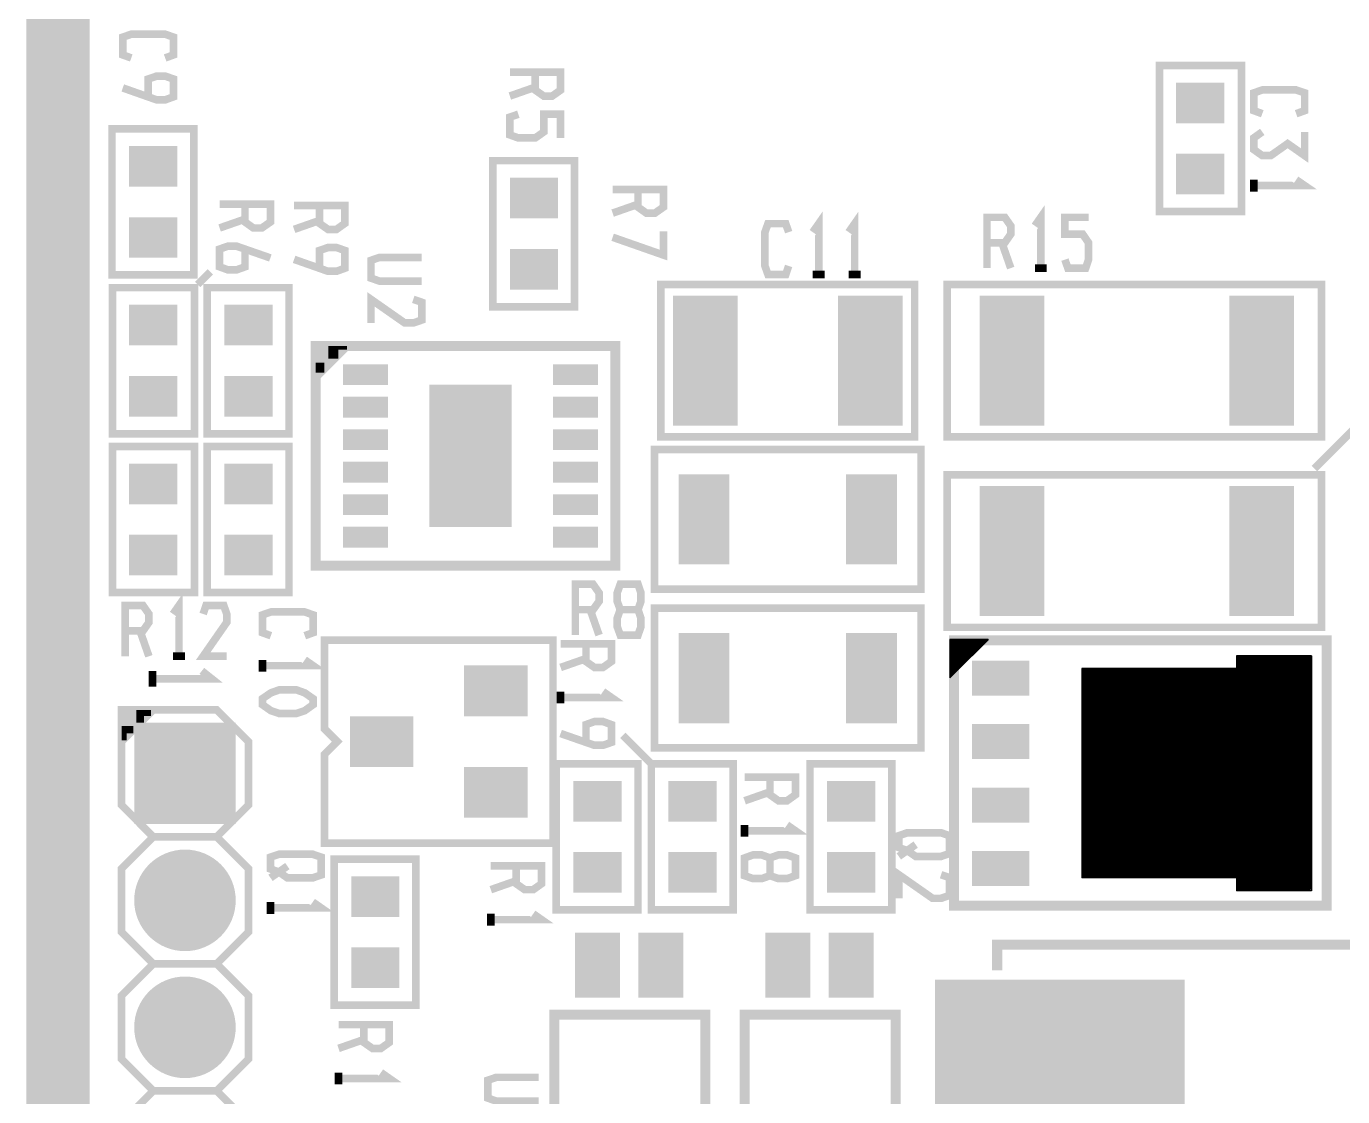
# Model space of a CAD drawing. Extents: x 36 to 154, y -1 to 63.
# Drawn here: x 36.19 to 62.54, y 13.85 to 35.26 of the extents above; entities that cross this region are included whole.
import ezdxf

# ---------------------------------------------------------------- set-up
doc = ezdxf.new("R2010")
doc.units = 0
doc.header["$MEASUREMENT"] = 0
doc.layers.get('0').update_dxf_attribs({"linetype": 'CONTINUOUS'})
for name, color, linetype in [('25-336-0_BOT', 7, 'CONTINUOUS'), ('25-336-0_DRD', 7, 'CONTINUOUS'), ('25-336-0_SST', 1, 'CONTINUOUS'), ('25-336-0_TOP', 4, 'CONTINUOUS'), ('THRUHOLE_TAP', 10, 'CONTINUOUS')]:
    doc.layers.add(name, color=color, linetype=linetype)

# ---------------------------------------------------------------- blocks, each defined once
blk = doc.blocks.new('ROUND_10')
at = {"const_width": 1.016}
blk.add_lwpolyline([(-0.508, 0, 1), (0.508, 0, 1)], format="xyb", close=True, dxfattribs=at)
blk = doc.blocks.new('SQUARE_31')
blk.add_solid([(1.016, 1.016), (1.016, -1.016), (-1.016, 1.016), (-1.016, -1.016)])
blk = doc.blocks.new('RECTANGLE_1')
blk.add_solid([(0.4826, 0.4064), (0.4826, -0.4064), (-0.4826, 0.4064), (-0.4826, -0.4064)])
blk = doc.blocks.new('RECTANGLE_6')
blk.add_solid([(0.6477, 1.30048), (0.6477, -1.30048), (-0.6477, 1.30048), (-0.6477, -1.30048)])
blk = doc.blocks.new('RECTANGLE_17')
blk.add_solid([(0.635, 0.508), (0.635, -0.508), (-0.635, 0.508), (-0.635, -0.508)])
blk = doc.blocks.new('RECTANGLE_35')
blk.add_solid([(2.49936, 1.69926), (2.49936, -1.69926), (-2.49936, 1.69926), (-2.49936, -1.69926)])
blk = doc.blocks.new('RECTANGLE_38')
blk.add_solid([(0.44958, 0.29972), (0.44958, -0.29972), (-0.44958, 0.29972), (-0.44958, -0.29972)])
blk = doc.blocks.new('RECTANGLE_39')
blk.add_solid([(0.57531, 0.34925), (0.57531, -0.34925), (-0.57531, 0.34925), (-0.57531, -0.34925)])
blk = doc.blocks.new('RECTANGLE_41')
blk.add_solid([(0.508, 0.9017), (0.508, -0.9017), (-0.508, 0.9017), (-0.508, -0.9017)])
blk = doc.blocks.new('RECTANGLE_45')
blk.add_solid([(0.8255, 1.4224), (0.8255, -1.4224), (-0.8255, 1.4224), (-0.8255, -1.4224)])
blk = doc.blocks.new('RECTANGLE_46')
blk.add_solid([(0.44958, 0.20955), (0.44958, -0.20955), (-0.44958, 0.20955), (-0.44958, -0.20955)])
blk = doc.blocks.new('RECTANGLE_47')
blk.add_solid([(0.44958, 0.65024), (0.44958, -0.65024), (-0.44958, 0.65024), (-0.44958, -0.65024)])
blk = doc.blocks.new('ROUND_66')
at = {"const_width": 0.54991}
blk.add_lwpolyline([(-0.274954, 0, 1), (0.274954, 0, 1)], format="xyb", close=True, dxfattribs=at)

msp = doc.modelspace()

# ---------------------------------------------------------------- linework, layer by layer
at = {"layer": '25-336-0_DRD'}
for points, const_width in [([(38.1, 0), (153.67, 0), (153.67, 62.23), (36.83, 62.23), (36.83, 0), (38.1, 0)], 1.27), ([(38.735, 20.955), (38.735, 19.685)], 0.254), ([(40.005, 20.955), (38.735, 20.955)], 0.254), ([(39.37, 20.955), (39.37, 19.685)], 0.254), ([(40.005, 19.685), (40.005, 20.955)], 0.254), ([(40.005, 20.32), (38.735, 20.32)], 0.254), ([(38.735, 19.685), (40.005, 19.685)], 0.254), ([(38.735, 18.415), (38.735, 17.145)], 0.254), ([(40.005, 18.415), (38.735, 18.415)], 0.254), ([(39.37, 18.415), (39.37, 17.145)], 0.254), ([(40.005, 17.145), (40.005, 18.415)], 0.254), ([(40.005, 17.78), (38.735, 17.78)], 0.254), ([(38.735, 17.145), (40.005, 17.145)], 0.254), ([(38.735, 15.875), (38.735, 14.605)], 0.254), ([(40.005, 15.875), (38.735, 15.875)], 0.254), ([(39.37, 15.875), (39.37, 14.605)], 0.254), ([(40.005, 14.605), (40.005, 15.875)], 0.254), ([(40.005, 15.24), (38.735, 15.24)], 0.254), ([(38.735, 14.605), (40.005, 14.605)], 0.254)]:
    msp.add_lwpolyline(points, dxfattribs=dict(at, const_width=const_width))
at = {"layer": '25-336-0_SST'}
for points, const_width in [([(38.29558, 34.63036), (38.1254, 34.69132), (38.1254, 35.04692), (38.29558, 35.10534), (38.97376, 35.10534), (39.1414, 35.04692), (39.1414, 34.69132), (38.97376, 34.63036)], 0.1524), ([(60.5155, 31.5595), (60.5155, 34.4805), (58.8772, 34.4805), (58.8772, 31.5595), (60.5155, 31.5595)], 0.1524), ([(38.6334, 33.85312), (38.6334, 34.20872), (38.80358, 34.26714), (38.97376, 34.26714), (39.1414, 34.20872), (39.1414, 33.85312), (38.97376, 33.79216), (38.80358, 33.79216), (38.1254, 34.03092)], 0.1524), ([(46.3804, 34.34334), (46.3804, 33.98774), (46.55058, 33.86836), (46.72076, 33.86836), (46.8884, 33.98774), (46.8884, 34.34334), (45.8724, 34.34334)], 0.1524), ([(46.3804, 34.04616), (45.8724, 33.86836)], 0.1524), ([(60.93206, 33.5153), (60.76442, 33.57626), (60.76442, 33.93186), (60.93206, 33.99028), (61.61024, 33.99028), (61.78042, 33.93186), (61.78042, 33.57626), (61.61024, 33.5153)], 0.1524), ([(46.04258, 33.50514), (45.8724, 33.44672), (45.8724, 33.09112), (46.04258, 33.03016), (46.3804, 33.03016), (46.55058, 33.14954), (46.55058, 33.50514), (46.8884, 33.50514), (46.8884, 33.03016)], 0.1524), ([(37.9095, 33.2105), (37.9095, 30.2895), (39.5478, 30.2895), (39.5478, 33.2105), (37.9095, 33.2105)], 0.1524), ([(60.93206, 33.15208), (60.76442, 33.0327), (60.76442, 32.79648), (60.93206, 32.6771), (61.10224, 32.6771), (61.44006, 32.91586), (61.78042, 32.6771), (61.78042, 33.15208)], 0.1524), ([(45.5295, 32.5755), (45.5295, 29.6545), (47.1678, 29.6545), (47.1678, 32.5755), (45.5295, 32.5755)], 0.1524), ([(60.76442, 31.95828), (60.76442, 32.1945)], 0.1524), ([(60.76442, 32.07766), (61.78042, 32.07766), (61.61024, 32.1945)], 0.1524), ([(48.4378, 32.00146), (48.4378, 31.64586), (48.60544, 31.52648), (48.77562, 31.52648), (48.9458, 31.64586), (48.9458, 32.00146), (47.9298, 32.00146)], 0.1524), ([(40.57142, 31.70428), (40.57142, 31.34868), (40.73906, 31.2293), (40.90924, 31.2293), (41.07942, 31.34868), (41.07942, 31.70428), (40.06342, 31.70428)], 0.1524), ([(42.0624, 31.67634), (42.0624, 31.32074), (42.23258, 31.20136), (42.40276, 31.20136), (42.5704, 31.32074), (42.5704, 31.67634), (41.5544, 31.67634)], 0.1524), ([(48.4378, 31.70428), (47.9298, 31.52648)], 0.1524), ([(56.49976, 30.42666), (56.49976, 31.44266), (56.38038, 31.27248)], 0.1524), ([(40.57142, 31.4071), (40.06342, 31.2293)], 0.1524), ([(42.0624, 31.37916), (41.5544, 31.20136)], 0.1524), ([(51.45278, 30.46984), (51.39436, 30.29966), (51.03876, 30.29966), (50.9778, 30.46984), (50.9778, 31.14548), (51.03876, 31.31566), (51.39436, 31.31566), (51.45278, 31.14548)], 0.1524), ([(52.05476, 30.29966), (52.05476, 31.31566), (51.93538, 31.14548)], 0.1524), ([(52.77358, 30.29966), (52.77358, 31.31566), (52.6542, 31.14548)], 0.1524), ([(55.4228, 30.93466), (55.7784, 30.93466), (55.89778, 31.10484), (55.89778, 31.27248), (55.7784, 31.44266), (55.4228, 31.44266), (55.4228, 30.42666)], 0.1524), ([(56.98236, 30.59684), (57.04078, 30.42666), (57.39638, 30.42666), (57.4548, 30.59684), (57.4548, 30.93466), (57.33796, 31.10484), (56.98236, 31.10484), (56.98236, 31.44266), (57.4548, 31.44266)], 0.1524), ([(47.9298, 31.04388), (48.9458, 30.68828), (48.9458, 31.16326)], 0.1524), ([(40.57142, 30.80766), (40.57142, 30.45206), (40.40124, 30.3911), (40.23106, 30.3911), (40.06342, 30.45206), (40.06342, 30.80766), (40.23106, 30.86608), (40.40124, 30.86608), (41.07942, 30.62986)], 0.1524), ([(42.0624, 30.42412), (42.0624, 30.77972), (42.23258, 30.83814), (42.40276, 30.83814), (42.5704, 30.77972), (42.5704, 30.42412), (42.40276, 30.36316), (42.23258, 30.36316), (41.5544, 30.60192)], 0.1524), ([(55.71998, 30.93466), (55.89778, 30.42666)], 0.1524), ([(44.10964, 30.16758), (43.26128, 30.16758), (43.09364, 30.226), (43.09364, 30.5816), (43.26128, 30.64002), (44.10964, 30.64002)], 0.1524), ([(39.878, 30.353), (39.624, 30.099)], 0.1524), ([(52.1716, 30.29966), (51.93538, 30.29966)], 0.1524), ([(52.89296, 30.29966), (52.6542, 30.29966)], 0.1524), ([(56.6166, 30.42666), (56.38038, 30.42666)], 0.1524), ([(39.5605, 27.1145), (39.5605, 30.0355), (37.9222, 30.0355), (37.9222, 27.1145), (39.5605, 27.1145)], 0.1524), ([(39.8145, 30.0355), (39.8145, 27.1145), (41.4528, 27.1145), (41.4528, 30.0355), (39.8145, 30.0355)], 0.1524), ([(53.975, 27.432), (53.975, 30.099), (48.895, 30.099), (48.895, 27.051), (53.975, 27.051), (53.975, 27.432)], 0.1524), ([(62.1157, 27.051), (62.1157, 30.099), (54.6227, 30.099), (54.6227, 27.051), (62.1157, 27.051)], 0.1524), ([(43.09364, 29.32938), (43.09364, 29.80182), (43.76928, 29.32938), (43.93946, 29.32938), (44.10964, 29.3878), (44.10964, 29.7434), (43.93946, 29.80182)], 0.1524), ([(47.98314, 28.76804), (47.98314, 28.8671), (41.98874, 28.8671), (41.98874, 24.4729), (47.98314, 24.4729), (47.98314, 28.76804)], 0.20066), ([(41.98874, 28.8671), (41.98874, 28.26766)], 0.20066), ([(42.58818, 28.8671), (41.98874, 28.26766)], 0.20066), ([(42.58818, 28.8671), (41.98874, 28.8671)], 0.20066), ([(42.51452, 28.79598), (41.98874, 28.79598)], 0.20066), ([(42.15638, 28.8671), (42.15638, 28.43784)], 0.20066), ([(42.33672, 28.8671), (42.33672, 28.61564)], 0.20066), ([(42.51452, 28.8671), (42.51452, 28.79598)], 0.20066), ([(42.33672, 28.61564), (41.98874, 28.61564)], 0.20066), ([(42.15638, 28.43784), (41.98874, 28.43784)], 0.20066), ([(62.992, 27.432), (61.976, 26.416)], 0.1524), ([(39.5605, 23.9395), (39.5605, 26.8605), (37.9222, 26.8605), (37.9222, 23.9395), (39.5605, 23.9395)], 0.1524), ([(39.8145, 26.8605), (39.8145, 23.9395), (41.4528, 23.9395), (41.4528, 26.8605), (39.8145, 26.8605)], 0.1524), ([(48.768, 24.003), (48.768, 26.797), (54.102, 26.797), (54.102, 24.003), (48.768, 24.003)], 0.1524), ([(62.1157, 23.241), (62.1157, 26.289), (54.6227, 26.289), (54.6227, 23.241), (62.1157, 23.241)], 0.1524), ([(47.18304, 23.59406), (47.53864, 23.59406), (47.65802, 23.7617), (47.65802, 23.93188), (47.53864, 24.10206), (47.18304, 24.10206), (47.18304, 23.08606)], 0.1524), ([(48.4378, 23.59406), (48.49622, 23.7617), (48.49622, 23.93188), (48.4378, 24.10206), (48.0822, 24.10206), (48.02124, 23.93188), (48.02124, 23.7617), (48.0822, 23.59406), (48.4378, 23.59406), (48.49622, 23.42388), (48.49622, 23.2537), (48.4378, 23.08606), (48.0822, 23.08606), (48.02124, 23.2537), (48.02124, 23.42388), (48.0822, 23.59406)], 0.1524), ([(38.17366, 23.16988), (38.52926, 23.16988), (38.64864, 23.34006), (38.64864, 23.5077), (38.52926, 23.67788), (38.17366, 23.67788), (38.17366, 22.66188)], 0.1524), ([(39.25062, 22.66188), (39.25062, 23.67788), (39.13124, 23.5077)], 0.1524), ([(40.20566, 22.66188), (39.73322, 22.66188), (40.20566, 23.34006), (40.20566, 23.5077), (40.14724, 23.67788), (39.79164, 23.67788), (39.73322, 23.5077)], 0.1524), ([(41.08958, 23.07336), (40.9194, 23.13432), (40.9194, 23.48992), (41.08958, 23.54834), (41.76776, 23.54834), (41.9354, 23.48992), (41.9354, 23.13432), (41.76776, 23.07336)], 0.1524), ([(47.48022, 23.59406), (47.65802, 23.08606)], 0.1524), ([(48.768, 20.828), (48.768, 23.622), (54.102, 23.622), (54.102, 20.828), (48.768, 20.828)], 0.1524), ([(38.47084, 23.16988), (38.64864, 22.66188)], 0.1524), ([(46.736, 18.923), (46.736, 22.987), (42.164, 22.987), (42.164, 21.209), (42.418, 20.955), (42.164, 20.701), (42.164, 18.923), (46.736, 18.923)], 0.1524), ([(47.3964, 22.91334), (47.3964, 22.55774), (47.56658, 22.43836), (47.73676, 22.43836), (47.9044, 22.55774), (47.9044, 22.91334), (46.8884, 22.91334)], 0.1524), ([(54.75986, 22.97938), (62.21984, 22.97938), (62.21984, 17.67078), (54.75986, 17.67078), (54.75986, 22.97938)], 0.20066), ([(55.45074, 22.9997), (54.67858, 22.9997)], 0.0254), ([(55.45074, 22.9997), (54.67858, 22.23008)], 0.0254), ([(54.67858, 22.9997), (54.67858, 22.23008)], 0.0254), ([(55.42026, 22.97176), (54.67858, 22.97176)], 0.0254), ([(55.3974, 22.9489), (54.67858, 22.9489)], 0.0254), ([(55.37454, 22.92604), (54.67858, 22.92604)], 0.0254), ([(54.7116, 22.9997), (54.7116, 22.2631)], 0.0254), ([(54.73446, 22.9997), (54.73446, 22.28596)], 0.0254), ([(54.75732, 22.9997), (54.75732, 22.30882)], 0.0254), ([(54.78018, 22.9997), (54.78018, 22.33168)], 0.0254), ([(54.80304, 22.9997), (54.80304, 22.35454)], 0.0254), ([(54.8259, 22.9997), (54.8259, 22.3774)], 0.0254), ([(54.84876, 22.9997), (54.84876, 22.40026)], 0.0254), ([(54.87162, 22.9997), (54.87162, 22.42312)], 0.0254), ([(54.89448, 22.9997), (54.89448, 22.44598)], 0.0254), ([(54.91734, 22.9997), (54.91734, 22.46884)], 0.0254), ([(54.9402, 22.9997), (54.9402, 22.4917)], 0.0254), ([(54.96306, 22.9997), (54.96306, 22.51456)], 0.0254), ([(54.98592, 22.9997), (54.98592, 22.53742)], 0.0254), ([(55.00878, 22.9997), (55.00878, 22.56028)], 0.0254), ([(55.03164, 22.9997), (55.03164, 22.58314)], 0.0254), ([(55.0545, 22.9997), (55.0545, 22.606)], 0.0254), ([(55.07736, 22.9997), (55.07736, 22.62886)], 0.0254), ([(55.10022, 22.9997), (55.10022, 22.65172)], 0.0254), ([(55.12308, 22.9997), (55.12308, 22.67458)], 0.0254), ([(55.14594, 22.9997), (55.14594, 22.69744)], 0.0254), ([(55.1688, 22.9997), (55.1688, 22.7203)], 0.0254), ([(55.19166, 22.9997), (55.19166, 22.74316)], 0.0254), ([(55.21452, 22.9997), (55.21452, 22.76602)], 0.0254), ([(55.23738, 22.9997), (55.23738, 22.78888)], 0.0254), ([(55.26024, 22.9997), (55.26024, 22.81174)], 0.0254), ([(55.2831, 22.9997), (55.2831, 22.8346)], 0.0254), ([(55.30596, 22.9997), (55.30596, 22.85746)], 0.0254), ([(55.32882, 22.9997), (55.32882, 22.88032)], 0.0254), ([(55.35168, 22.9997), (55.35168, 22.90318)], 0.0254), ([(55.37454, 22.9997), (55.37454, 22.92604)], 0.0254), ([(55.3974, 22.9997), (55.3974, 22.9489)], 0.0254), ([(55.42026, 22.9997), (55.42026, 22.97176)], 0.0254), ([(39.36746, 22.66188), (39.13124, 22.66188)], 0.1524), ([(40.9194, 22.35454), (40.9194, 22.59076)], 0.1524), ([(40.9194, 22.47392), (41.9354, 22.47392), (41.76776, 22.59076)], 0.1524), ([(47.3964, 22.61616), (46.8884, 22.43836)], 0.1524), ([(55.35168, 22.90318), (54.67858, 22.90318)], 0.0254), ([(55.32882, 22.88032), (54.67858, 22.88032)], 0.0254), ([(55.30596, 22.85746), (54.67858, 22.85746)], 0.0254), ([(55.2831, 22.8346), (54.67858, 22.8346)], 0.0254), ([(55.26024, 22.81174), (54.67858, 22.81174)], 0.0254), ([(55.23738, 22.78888), (54.67858, 22.78888)], 0.0254), ([(55.21452, 22.76602), (54.67858, 22.76602)], 0.0254), ([(55.19166, 22.74316), (54.67858, 22.74316)], 0.0254), ([(55.1688, 22.7203), (54.67858, 22.7203)], 0.0254), ([(55.14594, 22.69744), (54.67858, 22.69744)], 0.0254), ([(55.12308, 22.67458), (54.67858, 22.67458)], 0.0254), ([(55.10022, 22.65172), (54.67858, 22.65172)], 0.0254), ([(38.71976, 22.05228), (38.71976, 22.36978)], 0.1524), ([(38.71976, 22.2123), (39.90594, 22.2123), (39.70782, 22.36978)], 0.1524), ([(55.07736, 22.62886), (54.67858, 22.62886)], 0.0254), ([(55.0545, 22.606), (54.67858, 22.606)], 0.0254), ([(55.03164, 22.58314), (54.67858, 22.58314)], 0.0254), ([(55.00878, 22.56028), (54.67858, 22.56028)], 0.0254), ([(54.98592, 22.53742), (54.67858, 22.53742)], 0.0254), ([(54.96306, 22.51456), (54.67858, 22.51456)], 0.0254), ([(54.9402, 22.4917), (54.67858, 22.4917)], 0.0254), ([(54.91734, 22.46884), (54.67858, 22.46884)], 0.0254), ([(54.89448, 22.44598), (54.67858, 22.44598)], 0.0254), ([(54.87162, 22.42312), (54.67858, 22.42312)], 0.0254), ([(54.84876, 22.40026), (54.67858, 22.40026)], 0.0254), ([(54.8259, 22.3774), (54.67858, 22.3774)], 0.0254), ([(54.80304, 22.35454), (54.67858, 22.35454)], 0.0254), ([(54.78018, 22.33168), (54.67858, 22.33168)], 0.0254), ([(54.75732, 22.30882), (54.67858, 22.30882)], 0.0254), ([(54.73446, 22.28596), (54.67858, 22.28596)], 0.0254), ([(54.7116, 22.2631), (54.67858, 22.2631)], 0.0254), ([(40.9194, 21.81352), (41.08958, 21.93036), (41.25976, 21.99132), (41.59758, 21.99132), (41.76776, 21.93036), (41.9354, 21.81352), (41.9354, 21.69414), (41.76776, 21.57476), (41.59758, 21.51634), (41.25976, 21.51634), (41.08958, 21.57476), (40.9194, 21.69414), (40.9194, 21.81352)], 0.1524), ([(46.8884, 21.71954), (46.8884, 21.95576)], 0.1524), ([(46.8884, 21.83892), (47.9044, 21.83892), (47.73676, 21.95576)], 0.1524), ([(40.005, 21.59), (40.64, 20.955), (40.64, 19.685), (40.005, 19.05), (38.735, 19.05), (38.1, 19.685), (38.1, 21.59), (40.005, 21.59)], 0.1524), ([(38.735, 21.59), (38.1, 20.955)], 0.1524), ([(38.735, 21.59), (38.1, 21.59), (38.1, 20.955)], 0.1524), ([(38.2016, 21.59), (38.2016, 21.0566)], 0.1524), ([(38.33876, 21.59), (38.33876, 21.19376)], 0.1524), ([(38.47592, 21.59), (38.47592, 21.33092)], 0.1524), ([(38.61308, 21.59), (38.61308, 21.46808)], 0.1524), ([(38.61308, 21.46808), (38.1, 21.46808)], 0.1524), ([(38.47592, 21.33092), (38.1, 21.33092)], 0.1524), ([(47.3964, 20.93976), (47.3964, 21.29536), (47.56658, 21.35632), (47.73676, 21.35632), (47.9044, 21.29536), (47.9044, 20.93976), (47.73676, 20.88134), (47.56658, 20.88134), (46.8884, 21.11756)], 0.1524), ([(38.33876, 21.19376), (38.1, 21.19376)], 0.1524), ([(38.2016, 21.0566), (38.1, 21.0566)], 0.1524), ([(48.768, 20.447), (48.133, 21.082)], 0.1524), ([(46.7995, 20.5105), (46.7995, 17.5895), (48.4378, 17.5895), (48.4378, 20.5105), (46.7995, 20.5105)], 0.1524), ([(48.7045, 20.5105), (48.7045, 17.5895), (50.3428, 17.5895), (50.3428, 20.5105), (48.7045, 20.5105)], 0.1524), ([(51.8795, 20.5105), (51.8795, 17.5895), (53.5178, 17.5895), (53.5178, 20.5105), (51.8795, 20.5105)], 0.1524), ([(51.0794, 20.24634), (51.0794, 19.89074), (51.24958, 19.77136), (51.41976, 19.77136), (51.5874, 19.89074), (51.5874, 20.24634), (50.5714, 20.24634)], 0.1524), ([(51.0794, 19.94916), (50.5714, 19.77136)], 0.1524), ([(50.5714, 19.05254), (50.5714, 19.28876)], 0.1524), ([(50.5714, 19.17192), (51.5874, 19.17192), (51.41976, 19.28876)], 0.1524), ([(40.005, 19.05), (40.64, 18.415), (40.64, 17.145), (40.005, 16.51), (38.735, 16.51), (38.1, 17.145), (38.1, 18.415), (38.735, 19.05), (40.005, 19.05)], 0.1524), ([(53.82514, 19.13128), (53.6575, 19.07286), (53.6575, 18.83664), (53.82514, 18.77568), (53.99532, 18.65884), (54.50332, 18.65884), (54.6735, 18.71726), (54.6735, 19.07286), (54.50332, 19.13128), (53.82514, 19.13128)], 0.1524), ([(53.99532, 18.89506), (53.6575, 18.65884)], 0.1524), ([(41.25214, 18.70202), (41.08196, 18.6436), (41.08196, 18.40738), (41.25214, 18.34642), (41.41978, 18.22958), (41.92778, 18.22958), (42.09796, 18.288), (42.09796, 18.6436), (41.92778, 18.70202), (41.25214, 18.70202)], 0.1524), ([(51.0794, 18.27276), (51.24958, 18.21434), (51.41976, 18.21434), (51.5874, 18.27276), (51.5874, 18.62836), (51.41976, 18.68932), (51.24958, 18.68932), (51.0794, 18.62836), (51.0794, 18.27276), (50.91176, 18.21434), (50.74158, 18.21434), (50.5714, 18.27276), (50.5714, 18.62836), (50.74158, 18.68932), (50.91176, 18.68932), (51.0794, 18.62836)], 0.1524), ([(41.41978, 18.4658), (41.08196, 18.22958)], 0.1524), ([(42.3545, 18.6055), (42.3545, 15.6845), (43.9928, 15.6845), (43.9928, 18.6055), (42.3545, 18.6055)], 0.1524), ([(45.9994, 18.46834), (45.9994, 18.11274), (46.16958, 17.99336), (46.33976, 17.99336), (46.5074, 18.11274), (46.5074, 18.46834), (45.4914, 18.46834)], 0.1524), ([(45.9994, 18.17116), (45.4914, 17.99336)], 0.1524), ([(53.6575, 17.82064), (53.6575, 18.29308), (54.33314, 17.82064), (54.50332, 17.82064), (54.6735, 17.87906), (54.6735, 18.23466), (54.50332, 18.29308)], 0.1524), ([(41.08196, 17.50822), (41.08196, 17.74698)], 0.1524), ([(41.08196, 17.6276), (42.09796, 17.6276), (41.92778, 17.74698)], 0.1524), ([(45.4914, 17.27454), (45.4914, 17.51076)], 0.1524), ([(45.4914, 17.39392), (46.5074, 17.39392), (46.33976, 17.51076)], 0.1524), ([(68.834, 16.383), (68.834, 16.891), (55.626, 16.891), (55.626, 16.383)], 0.20066), ([(40.005, 16.51), (40.64, 15.875), (40.64, 14.605), (40.005, 13.97), (38.735, 13.97), (38.1, 14.605), (38.1, 15.875), (38.735, 16.51), (40.005, 16.51)], 0.1524), ([(46.7614, 11.684), (46.7614, 15.494), (49.784, 15.494), (49.784, 11.1506), (47.2948, 11.1506), (46.7614, 11.684)], 0.20066), ([(50.5714, 11.684), (50.5714, 15.494), (53.594, 15.494), (53.594, 11.1506), (51.1048, 11.1506), (50.5714, 11.684)], 0.20066), ([(42.9514, 15.29334), (42.9514, 14.93774), (43.12158, 14.81836), (43.29176, 14.81836), (43.4594, 14.93774), (43.4594, 15.29334), (42.4434, 15.29334)], 0.1524), ([(42.9514, 14.99616), (42.4434, 14.81836)], 0.1524), ([(42.4434, 14.09954), (42.4434, 14.33576)], 0.1524), ([(42.4434, 14.21892), (43.4594, 14.21892), (43.29176, 14.33576)], 0.1524), ([(46.44644, 13.76426), (45.60062, 13.76426), (45.43044, 13.82522), (45.43044, 14.18082), (45.60062, 14.23924), (46.44644, 14.23924)], 0.1524), ([(40.005, 13.97), (40.64, 13.335), (40.64, 12.065), (40.005, 11.43), (38.735, 11.43), (38.1, 12.065), (38.1, 13.335), (38.735, 13.97), (40.005, 13.97)], 0.1524)]:
    msp.add_lwpolyline(points, dxfattribs=dict(at, const_width=const_width))
at = {"layer": '25-336-0_TOP'}
for points in [[(61.92012, 22.6695), (60.41898, 22.6695), (60.41898, 22.42058), (57.32018, 22.42058), (57.32018, 22.34946)], [(60.4393, 22.6695), (60.4393, 17.9705)], [(60.46216, 22.6695), (60.46216, 17.9705)], [(60.48502, 22.6695), (60.48502, 17.9705)], [(60.50788, 22.6695), (60.50788, 17.9705)], [(60.53074, 22.6695), (60.53074, 17.9705)], [(60.5536, 22.6695), (60.5536, 17.9705)], [(60.57646, 22.6695), (60.57646, 17.9705)], [(60.59932, 22.6695), (60.59932, 17.9705)], [(60.62218, 22.6695), (60.62218, 17.9705)], [(60.64504, 22.6695), (60.64504, 17.9705)], [(60.6679, 22.6695), (60.6679, 17.9705)], [(60.69076, 22.6695), (60.69076, 17.9705)], [(60.71362, 22.6695), (60.71362, 17.9705)], [(60.73648, 22.6695), (60.73648, 17.9705)], [(60.75934, 22.6695), (60.75934, 17.9705)], [(60.7822, 22.6695), (60.7822, 17.9705)], [(60.80506, 22.6695), (60.80506, 17.9705)], [(60.82792, 22.6695), (60.82792, 17.9705)], [(60.85078, 22.6695), (60.85078, 17.9705)], [(60.87364, 22.6695), (60.87364, 17.9705)], [(60.8965, 22.6695), (60.8965, 17.9705)], [(60.91936, 22.6695), (60.91936, 17.9705)], [(60.94222, 22.6695), (60.94222, 17.9705)], [(60.96508, 22.6695), (60.96508, 17.9705)], [(60.98794, 22.6695), (60.98794, 17.9705)], [(61.0108, 22.6695), (61.0108, 17.9705)], [(61.03366, 22.6695), (61.03366, 17.9705)], [(61.05652, 22.6695), (61.05652, 17.9705)], [(61.07938, 22.6695), (61.07938, 17.9705)], [(61.10224, 22.6695), (61.10224, 17.9705)], [(61.1251, 22.6695), (61.1251, 17.9705)], [(61.14796, 22.6695), (61.14796, 17.9705)], [(61.17082, 22.6695), (61.17082, 17.9705)], [(61.19368, 22.6695), (61.19368, 17.9705)], [(61.21654, 22.6695), (61.21654, 17.9705)], [(61.2394, 22.6695), (61.2394, 17.9705)], [(61.26226, 22.6695), (61.26226, 17.9705)], [(61.28512, 22.6695), (61.28512, 17.9705)], [(61.30798, 22.6695), (61.30798, 17.9705)], [(61.33084, 22.6695), (61.33084, 17.9705)], [(61.3537, 22.6695), (61.3537, 17.9705)], [(61.37656, 22.6695), (61.37656, 17.9705)], [(61.39942, 22.6695), (61.39942, 17.9705)], [(61.42228, 22.6695), (61.42228, 17.9705)], [(61.44514, 22.6695), (61.44514, 17.9705)], [(61.468, 22.6695), (61.468, 17.9705)], [(61.49086, 22.6695), (61.49086, 17.9705)], [(61.51372, 22.6695), (61.51372, 17.9705)], [(61.53658, 22.6695), (61.53658, 17.9705)], [(61.55944, 22.6695), (61.55944, 17.9705)], [(61.5823, 22.6695), (61.5823, 17.9705)], [(61.60516, 22.6695), (61.60516, 17.9705)], [(61.62802, 22.6695), (61.62802, 17.9705)], [(61.65088, 22.6695), (61.65088, 17.9705)], [(61.67374, 22.6695), (61.67374, 17.9705)], [(61.6966, 22.6695), (61.6966, 17.9705)], [(61.71946, 22.6695), (61.71946, 17.9705)], [(61.74232, 22.6695), (61.74232, 17.9705)], [(61.76518, 22.6695), (61.76518, 17.9705)], [(61.78804, 22.6695), (61.78804, 17.9705)], [(61.8109, 22.6695), (61.8109, 17.9705)], [(61.83376, 22.6695), (61.83376, 17.9705)], [(61.85662, 22.6695), (61.85662, 17.9705)], [(61.87948, 22.6695), (61.87948, 17.9705)], [(61.92012, 22.6695), (61.92012, 17.9705)], [(61.92012, 22.4155), (57.32018, 22.4155)], [(57.33034, 22.42058), (57.33034, 18.22958)], [(57.3532, 22.42058), (57.3532, 18.22958)], [(57.37606, 22.42058), (57.37606, 18.22958)], [(57.39892, 22.42058), (57.39892, 18.22958)], [(57.42178, 22.42058), (57.42178, 18.22958)], [(57.44464, 22.42058), (57.44464, 18.22958)], [(57.4675, 22.42058), (57.4675, 18.22958)], [(57.49036, 22.42058), (57.49036, 18.22958)], [(57.51322, 22.42058), (57.51322, 18.22958)], [(57.53608, 22.42058), (57.53608, 18.22958)], [(57.55894, 22.42058), (57.55894, 18.22958)], [(57.5818, 22.42058), (57.5818, 18.22958)], [(57.60466, 22.42058), (57.60466, 18.22958)], [(57.62752, 22.42058), (57.62752, 18.22958)], [(57.65038, 22.42058), (57.65038, 18.22958)], [(57.67324, 22.42058), (57.67324, 18.22958)], [(57.6961, 22.42058), (57.6961, 18.22958)], [(57.71896, 22.42058), (57.71896, 18.22958)], [(57.74182, 22.42058), (57.74182, 18.22958)], [(57.76468, 22.42058), (57.76468, 18.22958)], [(57.78754, 22.42058), (57.78754, 18.22958)], [(57.8104, 22.42058), (57.8104, 18.22958)], [(57.83326, 22.42058), (57.83326, 18.22958)], [(57.85612, 22.42058), (57.85612, 18.22958)], [(57.87898, 22.42058), (57.87898, 18.22958)], [(57.90184, 22.42058), (57.90184, 18.22958)], [(57.9247, 22.42058), (57.9247, 18.22958)], [(57.94756, 22.42058), (57.94756, 18.22958)], [(57.97042, 22.42058), (57.97042, 18.22958)], [(57.99328, 22.42058), (57.99328, 18.22958)], [(58.01614, 22.42058), (58.01614, 18.22958)], [(58.039, 22.42058), (58.039, 18.22958)], [(58.06186, 22.42058), (58.06186, 18.22958)], [(58.08472, 22.42058), (58.08472, 18.22958)], [(58.10758, 22.42058), (58.10758, 18.22958)], [(58.13044, 22.42058), (58.13044, 18.22958)], [(58.1533, 22.42058), (58.1533, 18.22958)], [(58.17616, 22.42058), (58.17616, 18.22958)], [(58.19902, 22.42058), (58.19902, 18.22958)], [(58.22188, 22.42058), (58.22188, 18.22958)], [(58.24474, 22.42058), (58.24474, 18.22958)], [(58.2676, 22.42058), (58.2676, 18.22958)], [(58.29046, 22.42058), (58.29046, 18.22958)], [(58.31332, 22.42058), (58.31332, 18.22958)], [(58.33618, 22.42058), (58.33618, 18.22958)], [(58.35904, 22.42058), (58.35904, 18.22958)], [(58.3819, 22.42058), (58.3819, 18.22958)], [(58.40476, 22.42058), (58.40476, 18.22958)], [(58.42762, 22.42058), (58.42762, 18.22958)], [(58.45048, 22.42058), (58.45048, 18.22958)], [(58.47334, 22.42058), (58.47334, 18.22958)], [(58.4962, 22.42058), (58.4962, 18.22958)], [(58.51906, 22.42058), (58.51906, 18.22958)], [(58.54192, 22.42058), (58.54192, 18.22958)], [(58.56478, 22.42058), (58.56478, 18.22958)], [(58.58764, 22.42058), (58.58764, 18.22958)], [(58.6105, 22.42058), (58.6105, 18.22958)], [(58.63336, 22.42058), (58.63336, 18.22958)], [(58.65622, 22.42058), (58.65622, 18.22958)], [(58.67908, 22.42058), (58.67908, 18.22958)], [(58.70194, 22.42058), (58.70194, 18.22958)], [(58.7248, 22.42058), (58.7248, 18.22958)], [(58.74766, 22.42058), (58.74766, 18.22958)], [(58.77052, 22.42058), (58.77052, 18.22958)], [(58.79338, 22.42058), (58.79338, 18.22958)], [(58.81624, 22.42058), (58.81624, 18.22958)], [(58.8391, 22.42058), (58.8391, 18.22958)], [(58.86196, 22.42058), (58.86196, 18.22958)], [(58.88482, 22.42058), (58.88482, 18.22958)], [(58.90768, 22.42058), (58.90768, 18.22958)], [(58.93054, 22.42058), (58.93054, 18.22958)], [(58.9534, 22.42058), (58.9534, 18.22958)], [(58.97626, 22.42058), (58.97626, 18.22958)], [(58.99912, 22.42058), (58.99912, 18.22958)], [(59.02198, 22.42058), (59.02198, 18.22958)], [(59.04484, 22.42058), (59.04484, 18.22958)], [(59.0677, 22.42058), (59.0677, 18.22958)], [(59.09056, 22.42058), (59.09056, 18.22958)], [(59.11342, 22.42058), (59.11342, 18.22958)], [(59.13628, 22.42058), (59.13628, 18.22958)], [(59.15914, 22.42058), (59.15914, 18.22958)], [(59.182, 22.42058), (59.182, 18.22958)], [(59.20486, 22.42058), (59.20486, 18.22958)], [(59.22772, 22.42058), (59.22772, 18.22958)], [(59.25058, 22.42058), (59.25058, 18.22958)], [(59.27344, 22.42058), (59.27344, 18.22958)], [(59.2963, 22.42058), (59.2963, 18.22958)], [(59.31916, 22.42058), (59.31916, 18.22958)], [(59.34202, 22.42058), (59.34202, 18.22958)], [(59.36488, 22.42058), (59.36488, 18.22958)], [(59.38774, 22.42058), (59.38774, 18.22958)], [(59.4106, 22.42058), (59.4106, 18.22958)], [(59.43346, 22.42058), (59.43346, 18.22958)], [(59.45632, 22.42058), (59.45632, 18.22958)], [(59.47918, 22.42058), (59.47918, 18.22958)], [(59.50204, 22.42058), (59.50204, 18.22958)], [(59.5249, 22.42058), (59.5249, 18.22958)], [(59.54776, 22.42058), (59.54776, 18.22958)], [(59.57062, 22.42058), (59.57062, 18.22958)], [(59.59348, 22.42058), (59.59348, 18.22958)], [(59.61634, 22.42058), (59.61634, 18.22958)], [(59.6392, 22.42058), (59.6392, 18.22958)], [(59.66206, 22.42058), (59.66206, 18.22958)], [(59.68492, 22.42058), (59.68492, 18.22958)], [(59.70778, 22.42058), (59.70778, 18.22958)], [(59.73064, 22.42058), (59.73064, 18.22958)], [(59.7535, 22.42058), (59.7535, 18.22958)], [(59.77636, 22.42058), (59.77636, 18.22958)], [(59.79922, 22.42058), (59.79922, 18.22958)], [(59.82208, 22.42058), (59.82208, 18.22958)], [(59.84494, 22.42058), (59.84494, 18.22958)], [(59.8678, 22.42058), (59.8678, 18.22958)], [(59.89066, 22.42058), (59.89066, 18.22958)], [(59.91352, 22.42058), (59.91352, 18.22958)], [(59.93638, 22.42058), (59.93638, 18.22958)], [(59.95924, 22.42058), (59.95924, 18.22958)], [(59.9821, 22.42058), (59.9821, 18.22958)], [(60.00496, 22.42058), (60.00496, 18.22958)], [(60.02782, 22.42058), (60.02782, 18.22958)], [(60.05068, 22.42058), (60.05068, 18.22958)], [(60.07354, 22.42058), (60.07354, 18.22958)], [(60.0964, 22.42058), (60.0964, 18.22958)], [(60.11926, 22.42058), (60.11926, 18.22958)], [(60.14212, 22.42058), (60.14212, 18.22958)], [(60.16498, 22.42058), (60.16498, 18.22958)], [(60.18784, 22.42058), (60.18784, 18.22958)], [(60.2107, 22.42058), (60.2107, 18.22958)], [(60.23356, 22.42058), (60.23356, 18.22958)], [(60.25642, 22.42058), (60.25642, 18.22958)], [(60.27928, 22.42058), (60.27928, 18.22958)], [(60.30214, 22.42058), (60.30214, 18.22958)], [(60.325, 22.42058), (60.325, 18.22958)], [(60.34786, 22.42058), (60.34786, 18.22958)], [(60.37072, 22.42058), (60.37072, 18.22958)], [(60.39358, 22.42058), (60.39358, 18.22958)], [(60.41644, 22.42058), (60.41644, 18.22958)], [(61.92012, 22.6441), (60.41898, 22.6441)], [(61.92012, 22.62124), (60.41898, 22.62124)], [(61.92012, 22.59838), (60.41898, 22.59838)], [(61.92012, 22.57552), (60.41898, 22.57552)], [(61.92012, 22.55266), (60.41898, 22.55266)], [(61.92012, 22.5298), (60.41898, 22.5298)], [(61.92012, 22.50694), (60.41898, 22.50694)], [(61.92012, 22.48408), (60.41898, 22.48408)], [(61.92012, 22.46122), (60.41898, 22.46122)], [(61.92012, 22.43836), (60.41898, 22.43836)], [(61.92012, 22.39264), (57.32018, 22.39264)], [(61.92012, 22.36978), (57.32018, 22.36978)], [(57.32018, 22.34946), (57.32018, 18.22958)], [(61.92012, 22.34692), (57.32018, 22.34692)], [(61.92012, 22.32406), (57.32018, 22.32406)], [(61.92012, 22.3012), (57.32018, 22.3012)], [(61.92012, 22.27834), (57.32018, 22.27834)], [(61.92012, 22.25548), (57.32018, 22.25548)], [(61.92012, 22.23262), (57.32018, 22.23262)], [(61.92012, 22.20976), (57.32018, 22.20976)], [(61.92012, 22.1869), (57.32018, 22.1869)], [(61.92012, 22.16404), (57.32018, 22.16404)], [(61.92012, 22.14118), (57.32018, 22.14118)], [(61.92012, 22.11832), (57.32018, 22.11832)], [(61.92012, 22.09546), (57.32018, 22.09546)], [(61.92012, 22.0726), (57.32018, 22.0726)], [(61.92012, 22.04974), (57.32018, 22.04974)], [(61.92012, 22.02688), (57.32018, 22.02688)], [(61.92012, 22.00402), (57.32018, 22.00402)], [(61.92012, 21.98116), (57.32018, 21.98116)], [(61.92012, 21.9583), (57.32018, 21.9583)], [(61.92012, 21.93544), (57.32018, 21.93544)], [(61.92012, 21.91258), (57.32018, 21.91258)], [(61.92012, 21.88972), (57.32018, 21.88972)], [(61.92012, 21.86686), (57.32018, 21.86686)], [(61.92012, 21.844), (57.32018, 21.844)], [(61.92012, 21.82114), (57.32018, 21.82114)], [(61.92012, 21.79828), (57.32018, 21.79828)], [(61.92012, 21.77542), (57.32018, 21.77542)], [(61.92012, 21.75256), (57.32018, 21.75256)], [(61.92012, 21.7297), (57.32018, 21.7297)], [(61.92012, 21.70684), (57.32018, 21.70684)], [(61.92012, 21.68398), (57.32018, 21.68398)], [(61.92012, 21.66112), (57.32018, 21.66112)], [(61.92012, 21.63826), (57.32018, 21.63826)], [(61.92012, 21.6154), (57.32018, 21.6154)], [(61.92012, 21.59254), (57.32018, 21.59254)], [(61.92012, 21.56968), (57.32018, 21.56968)], [(61.92012, 21.54682), (57.32018, 21.54682)], [(61.92012, 21.52396), (57.32018, 21.52396)], [(61.92012, 21.5011), (57.32018, 21.5011)], [(61.92012, 21.47824), (57.32018, 21.47824)], [(61.92012, 21.45538), (57.32018, 21.45538)], [(61.92012, 21.43252), (57.32018, 21.43252)], [(61.92012, 21.40966), (57.32018, 21.40966)], [(61.92012, 21.3868), (57.32018, 21.3868)], [(61.92012, 21.36394), (57.32018, 21.36394)], [(61.92012, 21.34108), (57.32018, 21.34108)], [(61.92012, 21.31822), (57.32018, 21.31822)], [(61.92012, 21.29536), (57.32018, 21.29536)], [(61.92012, 21.2725), (57.32018, 21.2725)], [(61.92012, 21.24964), (57.32018, 21.24964)], [(61.92012, 21.22678), (57.32018, 21.22678)], [(61.92012, 21.20392), (57.32018, 21.20392)], [(61.92012, 21.18106), (57.32018, 21.18106)], [(61.92012, 21.1582), (57.32018, 21.1582)], [(61.92012, 21.13534), (57.32018, 21.13534)], [(61.92012, 21.11248), (57.32018, 21.11248)], [(61.92012, 21.08962), (57.32018, 21.08962)], [(61.92012, 21.06676), (57.32018, 21.06676)], [(61.92012, 21.0439), (57.32018, 21.0439)], [(61.92012, 21.02104), (57.32018, 21.02104)], [(61.92012, 20.99818), (57.32018, 20.99818)], [(61.92012, 20.97532), (57.32018, 20.97532)], [(61.92012, 20.95246), (57.32018, 20.95246)], [(61.92012, 20.9296), (57.32018, 20.9296)], [(61.92012, 20.90674), (57.32018, 20.90674)], [(61.92012, 20.88388), (57.32018, 20.88388)], [(61.92012, 20.86102), (57.32018, 20.86102)], [(61.92012, 20.83816), (57.32018, 20.83816)], [(61.92012, 20.8153), (57.32018, 20.8153)], [(61.92012, 20.79244), (57.32018, 20.79244)], [(61.92012, 20.76958), (57.32018, 20.76958)], [(61.92012, 20.74672), (57.32018, 20.74672)], [(61.92012, 20.72386), (57.32018, 20.72386)], [(61.92012, 20.701), (57.32018, 20.701)], [(61.92012, 20.67814), (57.32018, 20.67814)], [(61.92012, 20.65528), (57.32018, 20.65528)], [(61.92012, 20.63242), (57.32018, 20.63242)], [(61.92012, 20.60956), (57.32018, 20.60956)], [(61.92012, 20.5867), (57.32018, 20.5867)], [(61.92012, 20.56384), (57.32018, 20.56384)], [(61.92012, 20.54098), (57.32018, 20.54098)], [(61.92012, 20.51812), (57.32018, 20.51812)], [(61.92012, 20.49526), (57.32018, 20.49526)], [(61.92012, 20.4724), (57.32018, 20.4724)], [(61.92012, 20.44954), (57.32018, 20.44954)], [(61.92012, 20.42668), (57.32018, 20.42668)], [(61.92012, 20.40382), (57.32018, 20.40382)], [(61.92012, 20.38096), (57.32018, 20.38096)], [(61.92012, 20.3581), (57.32018, 20.3581)], [(61.92012, 20.33524), (57.32018, 20.33524)], [(61.92012, 20.31238), (57.32018, 20.31238)], [(61.92012, 20.28952), (57.32018, 20.28952)], [(61.92012, 20.26666), (57.32018, 20.26666)], [(61.92012, 20.2438), (57.32018, 20.2438)], [(61.92012, 20.22094), (57.32018, 20.22094)], [(61.92012, 20.19808), (57.32018, 20.19808)], [(61.92012, 20.17522), (57.32018, 20.17522)], [(61.92012, 20.15236), (57.32018, 20.15236)], [(61.92012, 20.1295), (57.32018, 20.1295)], [(61.92012, 20.10664), (57.32018, 20.10664)], [(61.92012, 20.08378), (57.32018, 20.08378)], [(61.92012, 20.06092), (57.32018, 20.06092)], [(61.92012, 20.03806), (57.32018, 20.03806)], [(61.92012, 20.0152), (57.32018, 20.0152)], [(61.92012, 19.99234), (57.32018, 19.99234)], [(61.92012, 19.96948), (57.32018, 19.96948)], [(61.92012, 19.94662), (57.32018, 19.94662)], [(61.92012, 19.92376), (57.32018, 19.92376)], [(61.92012, 19.9009), (57.32018, 19.9009)], [(61.92012, 19.87804), (57.32018, 19.87804)], [(61.92012, 19.85518), (57.32018, 19.85518)], [(61.92012, 19.83232), (57.32018, 19.83232)], [(61.92012, 19.80946), (57.32018, 19.80946)], [(61.92012, 19.7866), (57.32018, 19.7866)], [(61.92012, 19.76374), (57.32018, 19.76374)], [(61.92012, 19.74088), (57.32018, 19.74088)], [(61.92012, 19.71802), (57.32018, 19.71802)], [(61.92012, 19.69516), (57.32018, 19.69516)], [(61.92012, 19.6723), (57.32018, 19.6723)], [(61.92012, 19.64944), (57.32018, 19.64944)], [(61.92012, 19.62658), (57.32018, 19.62658)], [(61.92012, 19.60372), (57.32018, 19.60372)], [(61.92012, 19.58086), (57.32018, 19.58086)], [(61.92012, 19.558), (57.32018, 19.558)], [(61.92012, 19.53514), (57.32018, 19.53514)], [(61.92012, 19.51228), (57.32018, 19.51228)], [(61.92012, 19.48942), (57.32018, 19.48942)], [(61.92012, 19.46656), (57.32018, 19.46656)], [(61.92012, 19.4437), (57.32018, 19.4437)], [(61.92012, 19.42084), (57.32018, 19.42084)], [(61.92012, 19.39798), (57.32018, 19.39798)], [(61.92012, 19.37512), (57.32018, 19.37512)], [(61.92012, 19.35226), (57.32018, 19.35226)], [(61.92012, 19.3294), (57.32018, 19.3294)], [(61.92012, 19.30654), (57.32018, 19.30654)], [(61.92012, 19.28368), (57.32018, 19.28368)], [(61.92012, 19.26082), (57.32018, 19.26082)], [(61.92012, 19.23796), (57.32018, 19.23796)], [(61.92012, 19.2151), (57.32018, 19.2151)], [(61.92012, 19.19224), (57.32018, 19.19224)], [(61.92012, 19.16938), (57.32018, 19.16938)], [(61.92012, 19.14652), (57.32018, 19.14652)], [(61.92012, 19.12366), (57.32018, 19.12366)], [(61.92012, 19.1008), (57.32018, 19.1008)], [(61.92012, 19.07794), (57.32018, 19.07794)], [(61.92012, 19.05508), (57.32018, 19.05508)], [(61.92012, 19.03222), (57.32018, 19.03222)], [(61.92012, 19.00936), (57.32018, 19.00936)], [(61.92012, 18.9865), (57.32018, 18.9865)], [(61.92012, 18.96364), (57.32018, 18.96364)], [(61.92012, 18.94078), (57.32018, 18.94078)], [(61.92012, 18.91792), (57.32018, 18.91792)], [(61.92012, 18.89506), (57.32018, 18.89506)], [(61.92012, 18.8722), (57.32018, 18.8722)], [(61.92012, 18.84934), (57.32018, 18.84934)], [(61.92012, 18.82648), (57.32018, 18.82648)], [(61.92012, 18.80362), (57.32018, 18.80362)], [(61.92012, 18.78076), (57.32018, 18.78076)], [(61.92012, 18.7579), (57.32018, 18.7579)], [(61.92012, 18.73504), (57.32018, 18.73504)], [(61.92012, 18.71218), (57.32018, 18.71218)], [(61.92012, 18.68932), (57.32018, 18.68932)], [(61.92012, 18.66646), (57.32018, 18.66646)], [(61.92012, 18.6436), (57.32018, 18.6436)], [(61.92012, 18.62074), (57.32018, 18.62074)], [(61.92012, 18.59788), (57.32018, 18.59788)], [(61.92012, 18.57502), (57.32018, 18.57502)], [(61.92012, 18.55216), (57.32018, 18.55216)], [(61.92012, 18.5293), (57.32018, 18.5293)], [(61.92012, 18.50644), (57.32018, 18.50644)], [(61.92012, 18.48358), (57.32018, 18.48358)], [(61.92012, 18.46072), (57.32018, 18.46072)], [(61.92012, 18.43786), (57.32018, 18.43786)], [(61.92012, 18.415), (57.32018, 18.415)], [(61.92012, 18.39214), (57.32018, 18.39214)], [(61.92012, 18.36928), (57.32018, 18.36928)], [(61.92012, 18.34642), (57.32018, 18.34642)], [(61.92012, 18.32356), (57.32018, 18.32356)], [(61.92012, 18.3007), (57.32018, 18.3007)], [(61.92012, 18.27784), (57.32018, 18.27784)], [(61.92012, 18.25498), (57.32018, 18.25498)], [(60.41898, 18.22958), (57.32018, 18.22958)], [(61.92012, 18.23212), (60.41898, 18.23212)], [(60.41898, 18.22958), (60.41898, 17.9705)], [(61.92012, 18.20926), (60.41898, 18.20926)], [(61.92012, 18.1864), (60.41898, 18.1864)], [(61.92012, 18.16354), (60.41898, 18.16354)], [(61.92012, 18.14068), (60.41898, 18.14068)], [(61.92012, 18.11782), (60.41898, 18.11782)], [(61.92012, 18.09496), (60.41898, 18.09496)], [(61.92012, 18.0721), (60.41898, 18.0721)], [(61.92012, 18.04924), (60.41898, 18.04924)], [(61.92012, 18.02638), (60.41898, 18.02638)], [(61.92012, 18.00352), (60.41898, 18.00352)], [(61.92012, 17.9705), (60.41898, 17.9705)]]:
    msp.add_lwpolyline(points, dxfattribs=at)

# ---------------------------------------------------------------- block references
at = {"layer": '25-336-0_BOT'}
for name, p in [('SQUARE_31', (39.37, 20.32)), ('ROUND_10', (39.37, 17.78)), ('ROUND_10', (39.37, 15.24))]:
    msp.add_blockref(name, p, dxfattribs=at)
at = {"layer": '25-336-0_TOP'}
for name, p in [('RECTANGLE_1', (59.69, 33.7312)), ('RECTANGLE_1', (38.735, 32.4612)), ('RECTANGLE_1', (59.69, 32.3088)), ('RECTANGLE_1', (46.355, 31.8262)), ('RECTANGLE_1', (38.735, 31.0388)), ('RECTANGLE_1', (46.355, 30.4038)), ('RECTANGLE_6', (49.784, 28.575)), ('RECTANGLE_6', (53.086, 28.575)), ('RECTANGLE_6', (55.92064, 28.575)), ('RECTANGLE_6', (60.91936, 28.575)), ('RECTANGLE_1', (38.735, 29.2862)), ('RECTANGLE_1', (40.64, 29.2862)), ('RECTANGLE_46', (42.98442, 28.2956)), ('RECTANGLE_46', (47.18558, 28.2956)), ('RECTANGLE_1', (38.735, 27.8638)), ('RECTANGLE_1', (40.64, 27.8638)), ('RECTANGLE_45', (45.085, 26.67)), ('RECTANGLE_46', (42.98442, 27.64536)), ('RECTANGLE_46', (47.18558, 27.64536)), ('RECTANGLE_46', (42.98442, 26.99512)), ('RECTANGLE_46', (47.18558, 26.99512)), ('RECTANGLE_1', (38.735, 26.1112)), ('RECTANGLE_1', (40.64, 26.1112)), ('RECTANGLE_46', (42.98442, 26.34488)), ('RECTANGLE_46', (47.18558, 26.34488)), ('RECTANGLE_41', (49.7586, 25.4)), ('RECTANGLE_41', (53.1114, 25.4)), ('RECTANGLE_46', (42.98442, 25.69464)), ('RECTANGLE_46', (47.18558, 25.69464)), ('RECTANGLE_6', (55.92064, 24.765)), ('RECTANGLE_6', (60.91936, 24.765)), ('RECTANGLE_1', (38.735, 24.6888)), ('RECTANGLE_1', (40.64, 24.6888)), ('RECTANGLE_46', (42.98442, 25.0444)), ('RECTANGLE_46', (47.18558, 25.0444)), ('RECTANGLE_41', (49.7586, 22.225)), ('RECTANGLE_41', (53.1114, 22.225)), ('RECTANGLE_17', (45.593, 21.971)), ('RECTANGLE_39', (55.69458, 22.225)), ('RECTANGLE_38', (61.41974, 22.225)), ('RECTANGLE_17', (43.307, 20.955)), ('SQUARE_31', (39.37, 20.32)), ('RECTANGLE_39', (55.69458, 20.955)), ('RECTANGLE_38', (61.41974, 20.955)), ('RECTANGLE_17', (45.593, 19.939)), ('RECTANGLE_1', (47.625, 19.7612)), ('RECTANGLE_1', (49.53, 19.7612)), ('RECTANGLE_1', (52.705, 19.7612)), ('RECTANGLE_39', (55.69458, 19.685)), ('RECTANGLE_38', (61.41974, 19.685)), ('ROUND_10', (39.37, 17.78)), ('RECTANGLE_1', (47.625, 18.3388)), ('RECTANGLE_1', (49.53, 18.3388)), ('RECTANGLE_1', (52.705, 18.3388)), ('RECTANGLE_39', (55.69458, 18.415)), ('RECTANGLE_38', (61.41974, 18.415)), ('RECTANGLE_1', (43.18, 17.8562)), ('RECTANGLE_47', (47.625, 16.4846)), ('RECTANGLE_47', (48.895, 16.4846)), ('RECTANGLE_47', (51.435, 16.4846)), ('RECTANGLE_47', (52.705, 16.4846)), ('RECTANGLE_1', (43.18, 16.4338)), ('ROUND_10', (39.37, 15.24)), ('RECTANGLE_35', (56.88076, 14.49578))]:
    msp.add_blockref(name, p, dxfattribs=at)
at = {"layer": 'THRUHOLE_TAP'}
for p in [(39.37, 20.32), (39.37, 17.78), (39.37, 15.24)]:
    msp.add_blockref('ROUND_66', p, dxfattribs=at)

doc.saveas('drawing.dxf')
